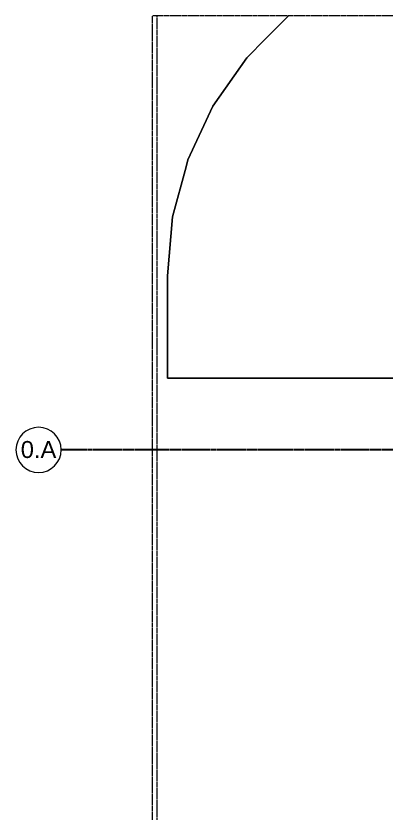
# Model space of a CAD drawing. Header units: inches. Extents: x -4058 to -1781, y 9814 to 12289.
# Drawn here: x -4057.8 to -3926.8, y 11958.7 to 12240.8 of the extents above; entities that cross this region are included whole.
import ezdxf

# ---------------------------------------------------------------- set-up
doc = ezdxf.new("R2010")
doc.units = ezdxf.units.IN
doc.header["$MEASUREMENT"] = 0
for name, pattern in [('Aligning Line 1_8_', [0.25, 0.125, -0.125]), ('Aligning Line 1_8__2_', [0.25, 0.125, -0.125]), ('Grid Line 1_2__2_', [0.875, 0.5, -0.125, 0.125, -0.125])]:
    doc.linetypes.add(name, pattern=pattern)
for name, color, linetype, lineweight in [('0-1', 7, 'Continuous', 5), ('0-3', 165, 'Continuous', 5), ('C-TOPO', 7, 'Continuous', 9), ('G-ANNO-SYMB', 111, 'Aligning Line 1_8_', 9), ('G-ANNO-SYMB-2', 147, 'Aligning Line 1_8__2_', 9), ('S-GRID-2', 1, 'Grid Line 1_2__2_', 30), ('S-GRID-IDEN', 1, 'Continuous', 9), ('S-GRID-IDEN-1', 147, 'Continuous', 9)]:
    doc.layers.add(name, color=color, linetype=linetype, lineweight=lineweight)
doc.styles.add('Arial', font='arial.ttf', dxfattribs={"height": 6})

# ---------------------------------------------------------------- blocks, each defined once
blk = doc.blocks.new('CTR  - Topography_rvt-1-UNIT PLANS - 2ND FLOOR')
at = {"layer": 'C-TOPO'}
for p, q in [((-3961.3, 12240.76), (-3969.34, 12232.72)), ((-3969.34, 12232.72), (-3961.3, 12240.76)), ((-3969.34, 12232.72), (-3976.09, 12225.97)), ((-3976.09, 12225.97), (-3969.34, 12232.72)), ((-3976.09, 12225.97), (-3988.09, 12208.83)), ((-3988.09, 12208.83), (-3976.09, 12225.97)), ((-3988.09, 12208.83), (-3996.93, 12189.88)), ((-3996.93, 12189.88), (-3988.09, 12208.83)), ((-3996.93, 12189.88), (-3997.6, 12187.37)), ((-3997.6, 12187.37), (-3996.93, 12189.88)), ((-3997.6, 12187.37), (-4002.34, 12169.67)), ((-4002.34, 12169.67), (-3997.6, 12187.37)), ((-4002.34, 12169.67), (-4004.17, 12148.83)), ((-4004.17, 12148.83), (-4002.34, 12169.67)), ((-4004.17, 12148.83), (-4004.17, 12118)), ((-4004.17, 12118), (-4004.17, 12148.83)), ((-4004.17, 12118), (-4004.17, 12112.59)), ((-4004.17, 12112.59), (-4004.17, 12118)), ((-4004.17, 12112.59), (-3998.6, 12112.59)), ((-3998.6, 12112.59), (-4004.17, 12112.59)), ((-3998.6, 12112.59), (-3994.38, 12112.59)), ((-3994.38, 12112.59), (-3998.6, 12112.59)), ((-3994.38, 12112.59), (-3989.92, 12112.59)), ((-3989.92, 12112.59), (-3994.38, 12112.59)), ((-3989.92, 12112.59), (-3981.4, 12112.59)), ((-3981.4, 12112.59), (-3989.92, 12112.59)), ((-3981.4, 12112.59), (-3902.72, 12112.59)), ((-3902.72, 12112.59), (-3981.4, 12112.59))]:
    blk.add_line(p, q, dxfattribs=at)
blk = doc.blocks.new('Grid - Grid Head - Circle-1738874-UNIT PLANS - 2ND FLOOR')
at = {"layer": 'S-GRID-IDEN-1'}
for start, end in [(360, 180), (180, 360)]:
    blk.add_arc((0, 0), 0.25, start, end, dxfattribs=at)
blk = doc.blocks.new('CTR - 1st Phase - Structure_rvt-1-UNIT PLANS - 2ND FLOOR')
at = {"layer": 'G-ANNO-SYMB-2'}
blk.add_line((-4007.78, 9846.27), (-4007.78, 12240.76), dxfattribs=at)
at = {"layer": 'S-GRID-2'}
blk.add_line((-1781.27, 12087.19), (-4041.78, 12087.19), dxfattribs=at)
at = {"layer": '0-3', "xscale": 31.99999999999999, "yscale": 31.99999999999999, "zscale": 31.99999999999999, "rotation": 89.99999999999987}
blk.add_blockref('Grid - Grid Head - Circle-1738874-UNIT PLANS - 2ND FLOOR', (-4049.78, 12087.19), dxfattribs=at)
at = {"layer": 'S-GRID-IDEN', "insert": (-4056.08, 12090.32), "char_height": 6, "width": 15.251, "attachment_point": 1, "style": 'Arial'}
blk.add_mtext('0.A', dxfattribs=at)

msp = doc.modelspace()

# ---------------------------------------------------------------- linework, layer by layer
at = {"layer": 'G-ANNO-SYMB'}
for p in [(-4009.5295, 9846.2766), (-1813.52288, 12240.74859)]:
    msp.add_line(p, (-4009.5295, 12240.74859), dxfattribs=at)

# ---------------------------------------------------------------- block references
at = {"layer": '0-1'}
for name in ['CTR - 1st Phase - Structure_rvt-1-UNIT PLANS - 2ND FLOOR', 'CTR  - Topography_rvt-1-UNIT PLANS - 2ND FLOOR']:
    msp.add_blockref(name, (0, 0), dxfattribs=at)

doc.saveas('drawing.dxf')
